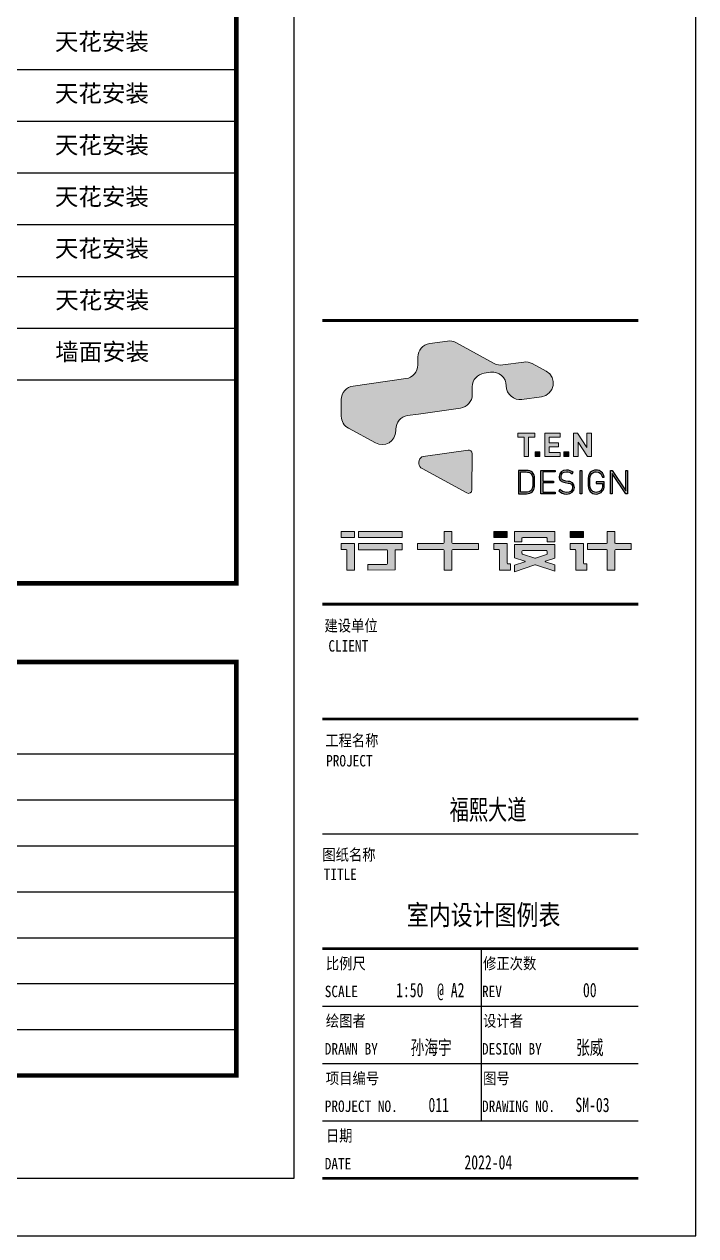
# Paper-space layout '布局' of a CAD drawing. Header units: millimetres. Extents: x -7887 to 894, y 542 to 1297.
# Drawn here: x -674.5 to -557.6, y 542.3 to 753.3 of the extents above; entities that cross this region are included whole.
import ezdxf
from ezdxf.enums import TextEntityAlignment as Align

# ---------------------------------------------------------------- set-up
doc = ezdxf.new("R2010")
doc.units = ezdxf.units.MM
doc.header["$LTSCALE"] = 10
for name, color, linetype in [('008-顶面文字标注', 3, 'Continuous'), ('_U+56FE_U+5C42 1', 7, 'Continuous'), ('AXIS_TEXT', 7, 'Continuous'), ('I-TBLK', 7, 'Continuous'), ('ID_Elev_Pen 8', 8, 'Continuous'), ('NW-01-尺寸标注', 252, 'Continuous'), ('T-TTLB-1', 1, 'Continuous')]:
    doc.layers.add(name, color=color, linetype=linetype)
doc.styles.add('宋体', font='', dxfattribs={"width": 0.8})
doc.styles.add('新宋体', font='', dxfattribs={"width": 0.7})
doc.styles.get('宋体').set_extended_font_data('SimSun')
doc.styles.get('新宋体').set_extended_font_data('NSimSun')

# ---------------------------------------------------------------- blocks, each defined once
blk = doc.blocks.new('11111')
at = {"layer": '_U+56FE_U+5C42 1'}
h = blk.add_hatch(color=8, dxfattribs=at)
h.dxf.hatch_style = 2
edge = h.paths.add_edge_path()
edge.add_spline(control_points=[(3733.06, 5873.06), (3733.06, 5873.06), (3733.06, 5873.06), (3733.06, 5873.06), (3733.06, 5873.06), (3740.35, 5874.08), (3740.35, 5874.08), (3741.53, 5874.25), (3742.41, 5875.26), (3742.41, 5876.46), (3742.41, 5876.46), (3742.41, 5877.41), (3742.41, 5877.41), (3742.41, 5877.41), (3742.42, 5877.82), (3742.42, 5877.82), (3742.42, 5879.02), (3743.3, 5880.03), (3744.48, 5880.19), (3744.48, 5880.19), (3745.61, 5880.35), (3745.61, 5880.35), (3747.05, 5880.56), (3748.34, 5879.43), (3748.34, 5877.97), (3748.34, 5877.97), (3748.34, 5877.97), (3748.34, 5877.97), (3748.34, 5876.51), (3749.63, 5875.39), (3751.07, 5875.59), (3751.07, 5875.59), (3754.45, 5876.07), (3754.45, 5876.07), (3756.74, 5876.39), (3757.29, 5879.44), (3755.26, 5880.55), (3755.26, 5880.55), (3752.86, 5881.86), (3752.86, 5881.86), (3752.41, 5882.1), (3751.89, 5882.2), (3751.38, 5882.12), (3751.38, 5882.12), (3747.72, 5881.61), (3747.72, 5881.61), (3747.21, 5881.54), (3746.7, 5881.63), (3746.24, 5881.88), (3746.24, 5881.88), (3739.56, 5885.52), (3739.56, 5885.52), (3739.11, 5885.76), (3738.59, 5885.86), (3738.08, 5885.78), (3738.08, 5885.78), (3735, 5885.35), (3735, 5885.35), (3733.82, 5885.19), (3732.94, 5884.18), (3732.93, 5882.98), (3732.93, 5882.98), (3732.93, 5881.61), (3732.93, 5881.61), (3732.93, 5880.42), (3732.05, 5879.41), (3730.86, 5879.24), (3730.86, 5879.24), (3721.68, 5877.95), (3721.68, 5877.95), (3720.5, 5877.78), (3719.62, 5876.77), (3719.61, 5875.58), (3719.61, 5875.58), (3719.61, 5872.7), (3719.61, 5872.7), (3719.61, 5871.81), (3720.09, 5871), (3720.86, 5870.58), (3720.86, 5870.58), (3725.55, 5868.03), (3725.55, 5868.03), (3727.15, 5867.16), (3729.09, 5868.32), (3729.1, 5870.14), (3729.1, 5870.14), (3729.1, 5870.42), (3729.1, 5870.42), (3729.1, 5871.62), (3729.98, 5872.63), (3731.16, 5872.79), (3731.16, 5872.79), (3733.06, 5873.06), (3733.06, 5873.06)], knot_values=[0, 0, 0, 0, 1, 1, 1, 2, 2, 2, 3, 3, 3, 4, 4, 4, 5, 5, 5, 6, 6, 6, 7, 7, 7, 8, 8, 8, 9, 9, 9, 10, 10, 10, 11, 11, 11, 12, 12, 12, 13, 13, 13, 14, 14, 14, 15, 15, 15, 16, 16, 16, 17, 17, 17, 18, 18, 18, 19, 19, 19, 20, 20, 20, 21, 21, 21, 22, 22, 22, 23, 23, 23, 24, 24, 24, 25, 25, 25, 26, 26, 26, 27, 27, 27, 28, 28, 28, 29, 29, 29, 30, 30, 30, 31, 31, 31, 31], degree=3, periodic=0)
h = blk.add_hatch(color=8, dxfattribs=at)
h.dxf.hatch_style = 2
h.paths.add_polyline_path([(3752.22, 5869.04), (3752.22, 5865.65), (3751.42, 5865.65), (3751.42, 5869.04), (3750.34, 5869.04), (3750.34, 5869.75), (3753.29, 5869.75), (3753.29, 5869.04)])
h = blk.add_hatch(color=8, dxfattribs=at)
h.dxf.hatch_style = 2
h.paths.add_polyline_path([(3755.02, 5865.65), (3755.02, 5869.75), (3757.72, 5869.75), (3757.72, 5869.04), (3755.82, 5869.04), (3755.82, 5868.07), (3757.43, 5868.07), (3757.43, 5867.36), (3755.82, 5867.36), (3755.82, 5866.36), (3757.72, 5866.36), (3757.72, 5865.65)])
h = blk.add_hatch(color=8, dxfattribs=at)
h.dxf.hatch_style = 2
h.paths.add_polyline_path([(3762.46, 5865.65), (3760.84, 5868.17), (3760.84, 5865.65), (3760.04, 5865.65), (3760.04, 5869.75), (3760.75, 5869.75), (3762.38, 5867.24), (3762.38, 5869.75), (3763.18, 5869.75), (3763.18, 5865.65)])
h = blk.add_hatch(color=251, dxfattribs=at)
h.dxf.hatch_style = 2
edge = h.paths.add_edge_path()
edge.add_spline(control_points=[(3741.69, 5866.79), (3741.69, 5866.79), (3733.86, 5865.69), (3733.86, 5865.69), (3733.72, 5865.67), (3733.59, 5865.6), (3733.49, 5865.5), (3732.82, 5864.83), (3733.04, 5863.91), (3733.68, 5863.56), (3733.68, 5863.56), (3741.47, 5859.32), (3741.47, 5859.32), (3741.87, 5859.11), (3742.36, 5859.39), (3742.36, 5859.85), (3742.36, 5859.85), (3742.37, 5866.19), (3742.37, 5866.19), (3742.37, 5866.56), (3742.05, 5866.84), (3741.69, 5866.79)], knot_values=[0, 0, 0, 0, 1, 1, 1, 2, 2, 2, 3, 3, 3, 4, 4, 4, 5, 5, 5, 6, 6, 6, 7, 7, 7, 7], degree=3, periodic=0)
h = blk.add_hatch(color=8, dxfattribs=at)
h.dxf.hatch_style = 2
h.paths.add_polyline_path([(3753.34, 5865.65), (3753.34, 5866.5), (3754.2, 5866.5), (3754.2, 5865.65)])
h = blk.add_hatch(color=8, dxfattribs=at)
h.dxf.hatch_style = 2
h.paths.add_polyline_path([(3758.36, 5865.65), (3758.36, 5866.5), (3759.22, 5866.5), (3759.22, 5865.65)])
h = blk.add_hatch(color=8, dxfattribs=at)
h.dxf.hatch_style = 2
h.paths.add_polyline_path([(3769.14, 5859.18), (3766.79, 5862.73), (3766.79, 5859.18), (3766.48, 5859.18), (3766.48, 5863.26), (3766.79, 5863.26), (3769.14, 5859.72), (3769.14, 5863.26), (3769.45, 5863.26), (3769.45, 5859.18)])
edge = h.paths.add_edge_path()
edge.add_spline(control_points=[(3765.05, 5859.61), (3764.78, 5859.32), (3764.39, 5859.14), (3763.98, 5859.14), (3763.6, 5859.14), (3763.23, 5859.29), (3762.96, 5859.56), (3762.59, 5859.94), (3762.58, 5860.3), (3762.58, 5861.22), (3762.58, 5862.15), (3762.59, 5862.51), (3762.96, 5862.88), (3763.23, 5863.15), (3763.6, 5863.3), (3763.98, 5863.3), (3764.7, 5863.3), (3765.25, 5862.83), (3765.38, 5862.1), (3765.38, 5862.1), (3765.07, 5862.1), (3765.07, 5862.1), (3764.95, 5862.67), (3764.53, 5863.02), (3763.98, 5863.02), (3763.69, 5863.02), (3763.41, 5862.91), (3763.21, 5862.71), (3762.91, 5862.41), (3762.89, 5862.1), (3762.89, 5861.22), (3762.89, 5860.34), (3762.91, 5860.03), (3763.21, 5859.74), (3763.41, 5859.53), (3763.69, 5859.42), (3763.98, 5859.42), (3764.3, 5859.42), (3764.62, 5859.56), (3764.83, 5859.82), (3765.01, 5860.03), (3765.08, 5860.27), (3765.08, 5860.62), (3765.08, 5860.62), (3765.08, 5860.99), (3765.08, 5860.99), (3765.08, 5860.99), (3763.98, 5860.99), (3763.98, 5860.99), (3763.98, 5860.99), (3763.98, 5861.27), (3763.98, 5861.27), (3763.98, 5861.27), (3765.39, 5861.27), (3765.39, 5861.27), (3765.39, 5861.27), (3765.39, 5860.6), (3765.39, 5860.6), (3765.39, 5860.18), (3765.3, 5859.87), (3765.05, 5859.61)], knot_values=[0, 0, 0, 0, 1, 1, 1, 2, 2, 2, 3, 3, 3, 4, 4, 4, 5, 5, 5, 6, 6, 6, 7, 7, 7, 8, 8, 8, 9, 9, 9, 10, 10, 10, 11, 11, 11, 12, 12, 12, 13, 13, 13, 14, 14, 14, 15, 15, 15, 16, 16, 16, 17, 17, 17, 18, 18, 18, 19, 19, 19, 20, 20, 20, 20], degree=3, periodic=0)
h.paths.add_polyline_path([(3761.17, 5859.18), (3761.17, 5863.26), (3761.48, 5863.26), (3761.48, 5859.18)])
edge = h.paths.add_edge_path()
edge.add_spline(control_points=[(3758.82, 5859.14), (3758.22, 5859.14), (3757.84, 5859.31), (3757.46, 5859.68), (3757.46, 5859.68), (3757.68, 5859.9), (3757.68, 5859.9), (3758.05, 5859.53), (3758.35, 5859.42), (3758.84, 5859.42), (3759.48, 5859.42), (3759.89, 5859.73), (3759.89, 5860.26), (3759.89, 5860.5), (3759.82, 5860.7), (3759.67, 5860.84), (3759.52, 5860.96), (3759.41, 5861), (3759.08, 5861.05), (3759.08, 5861.05), (3758.6, 5861.13), (3758.6, 5861.13), (3758.29, 5861.18), (3758.04, 5861.28), (3757.87, 5861.43), (3757.65, 5861.61), (3757.55, 5861.86), (3757.55, 5862.18), (3757.55, 5862.86), (3758.04, 5863.3), (3758.82, 5863.3), (3759.32, 5863.3), (3759.65, 5863.16), (3760, 5862.86), (3760, 5862.86), (3759.79, 5862.66), (3759.79, 5862.66), (3759.54, 5862.88), (3759.29, 5863.03), (3758.8, 5863.03), (3758.21, 5863.03), (3757.86, 5862.71), (3757.86, 5862.19), (3757.86, 5861.96), (3757.92, 5861.78), (3758.07, 5861.66), (3758.21, 5861.54), (3758.45, 5861.44), (3758.68, 5861.4), (3758.68, 5861.4), (3759.12, 5861.34), (3759.12, 5861.34), (3759.5, 5861.28), (3759.67, 5861.21), (3759.85, 5861.07), (3760.07, 5860.88), (3760.2, 5860.6), (3760.2, 5860.27), (3760.2, 5859.59), (3759.67, 5859.14), (3758.82, 5859.14)], knot_values=[0, 0, 0, 0, 1, 1, 1, 2, 2, 2, 3, 3, 3, 4, 4, 4, 5, 5, 5, 6, 6, 6, 7, 7, 7, 8, 8, 8, 9, 9, 9, 10, 10, 10, 11, 11, 11, 12, 12, 12, 13, 13, 13, 14, 14, 14, 15, 15, 15, 16, 16, 16, 17, 17, 17, 18, 18, 18, 19, 19, 19, 20, 20, 20, 20], degree=3, periodic=0)
h.paths.add_polyline_path([(3754.37, 5859.18), (3754.37, 5863.26), (3756.85, 5863.26), (3756.85, 5862.99), (3754.68, 5862.99), (3754.68, 5861.38), (3756.53, 5861.38), (3756.53, 5861.1), (3754.68, 5861.1), (3754.68, 5859.45), (3756.85, 5859.45), (3756.85, 5859.18)])
h = blk.add_hatch(color=8, dxfattribs=at)
h.paths.add_polyline_path([(3730.22, 5852.64), (3730.22, 5851.58), (3722.61, 5851.58), (3722.61, 5852.64)])
h.paths.add_polyline_path([(3721.92, 5852.64), (3721.92, 5851.58), (3719.61, 5851.58), (3719.61, 5852.64)])
edge = h.paths.add_edge_path()
edge.add_spline(control_points=[(3721.92, 5850.53), (3721.92, 5850.53), (3721.92, 5850.51), (3721.92, 5850.51), (3721.92, 5850.51), (3721.92, 5845.9), (3721.92, 5845.9), (3721.92, 5845.9), (3720.59, 5845.9), (3720.59, 5845.9), (3720.59, 5845.9), (3720.59, 5849.32), (3720.59, 5849.32), (3720.59, 5849.4), (3720.52, 5849.46), (3720.45, 5849.46), (3720.45, 5849.46), (3719.61, 5849.46), (3719.61, 5849.46), (3719.61, 5849.46), (3719.61, 5850.53), (3719.61, 5850.53), (3719.61, 5850.53), (3721.92, 5850.53), (3721.92, 5850.53)], knot_values=[0, 0, 0, 0, 1, 1, 1, 2, 2, 2, 3, 3, 3, 4, 4, 4, 5, 5, 5, 6, 6, 6, 7, 7, 7, 8, 8, 8, 8], degree=3, periodic=0)
edge = h.paths.add_edge_path()
edge.add_spline(control_points=[(3730.22, 5850.51), (3730.22, 5850.51), (3730.22, 5849.44), (3730.22, 5849.44), (3730.22, 5849.44), (3729.11, 5849.44), (3729.11, 5849.44), (3729.04, 5849.44), (3728.97, 5849.38), (3728.97, 5849.3), (3728.97, 5849.3), (3728.97, 5845.91), (3728.97, 5845.91), (3728.97, 5845.91), (3724.21, 5845.9), (3724.21, 5845.9), (3724.21, 5845.9), (3724.21, 5846.88), (3724.21, 5846.88), (3724.21, 5846.88), (3727.5, 5846.88), (3727.5, 5846.88), (3727.58, 5846.88), (3727.64, 5846.95), (3727.64, 5847.02), (3727.64, 5847.02), (3727.64, 5849.3), (3727.64, 5849.3), (3727.64, 5849.38), (3727.58, 5849.44), (3727.5, 5849.44), (3727.5, 5849.44), (3722.61, 5849.44), (3722.61, 5849.44), (3722.61, 5849.44), (3722.61, 5850.51), (3722.61, 5850.51), (3722.61, 5850.51), (3730.22, 5850.51), (3730.22, 5850.51)], knot_values=[0, 0, 0, 0, 1, 1, 1, 2, 2, 2, 3, 3, 3, 4, 4, 4, 5, 5, 5, 6, 6, 6, 7, 7, 7, 8, 8, 8, 9, 9, 9, 10, 10, 10, 11, 11, 11, 12, 12, 12, 13, 13, 13, 13], degree=3, periodic=0)
h = blk.add_hatch(color=8, dxfattribs=at)
edge = h.paths.add_edge_path()
edge.add_spline(control_points=[(3738.86, 5852.64), (3738.86, 5852.64), (3738.86, 5850.67), (3738.86, 5850.67), (3738.86, 5850.59), (3738.93, 5850.52), (3739.02, 5850.52), (3739.02, 5850.52), (3743.49, 5850.52), (3743.49, 5850.52), (3743.49, 5850.52), (3743.49, 5849.45), (3743.49, 5849.45), (3743.49, 5849.45), (3739.02, 5849.45), (3739.02, 5849.45), (3738.93, 5849.45), (3738.86, 5849.38), (3738.86, 5849.3), (3738.86, 5849.3), (3738.86, 5845.9), (3738.86, 5845.9), (3738.86, 5845.9), (3737.53, 5845.9), (3737.53, 5845.9), (3737.53, 5845.9), (3737.53, 5849.3), (3737.53, 5849.3), (3737.53, 5849.38), (3737.46, 5849.45), (3737.37, 5849.45), (3737.37, 5849.45), (3732.9, 5849.45), (3732.9, 5849.45), (3732.9, 5849.45), (3732.9, 5850.52), (3732.9, 5850.52), (3732.9, 5850.52), (3737.37, 5850.52), (3737.37, 5850.52), (3737.46, 5850.52), (3737.53, 5850.59), (3737.53, 5850.67), (3737.53, 5850.67), (3737.53, 5852.64), (3737.53, 5852.64), (3737.53, 5852.64), (3738.86, 5852.64), (3738.86, 5852.64)], knot_values=[0, 0, 0, 0, 1, 1, 1, 2, 2, 2, 3, 3, 3, 4, 4, 4, 5, 5, 5, 6, 6, 6, 7, 7, 7, 8, 8, 8, 9, 9, 9, 10, 10, 10, 11, 11, 11, 12, 12, 12, 13, 13, 13, 14, 14, 14, 15, 15, 15, 16, 16, 16, 16], degree=3, periodic=0)
for points in [[(3748.48, 5852.64), (3746.17, 5852.64), (3746.17, 5851.58), (3748.48, 5851.58)], [(3761.77, 5852.64), (3759.46, 5852.64), (3759.46, 5851.58), (3761.77, 5851.58)]]:
    blk.add_hatch(color=8, dxfattribs=at).paths.add_polyline_path(points)
h = blk.add_hatch(color=8, dxfattribs=at)
edge = h.paths.add_edge_path()
edge.add_spline(control_points=[(3749.75, 5852.64), (3749.75, 5852.64), (3749.75, 5852.64), (3749.75, 5852.64), (3749.75, 5852.64), (3749.75, 5852.64), (3749.75, 5852.64), (3749.75, 5852.64), (3749.75, 5852.64), (3749.75, 5852.64), (3749.75, 5852.64), (3749.75, 5850.8), (3749.75, 5850.8), (3749.75, 5850.8), (3749.75, 5850.79), (3749.75, 5850.79), (3749.75, 5850.79), (3751.07, 5850.79), (3751.07, 5850.79), (3751.07, 5850.79), (3751.07, 5851.44), (3751.07, 5851.44), (3751.07, 5851.51), (3751.14, 5851.58), (3751.22, 5851.58), (3751.22, 5851.58), (3755.32, 5851.58), (3755.32, 5851.58), (3755.4, 5851.58), (3755.46, 5851.51), (3755.46, 5851.44), (3755.46, 5851.44), (3755.46, 5850.79), (3755.46, 5850.79), (3755.46, 5850.79), (3756.78, 5850.79), (3756.78, 5850.79), (3756.78, 5850.79), (3756.78, 5850.8), (3756.78, 5850.8), (3756.78, 5850.8), (3756.78, 5851.58), (3756.78, 5851.58), (3756.78, 5851.58), (3756.78, 5852.64), (3756.78, 5852.64), (3756.78, 5852.64), (3756.78, 5852.64), (3756.78, 5852.64), (3756.78, 5852.64), (3756.78, 5852.64), (3756.78, 5852.64), (3756.78, 5852.64), (3749.75, 5852.64), (3749.75, 5852.64)], knot_values=[0, 0, 0, 0, 1, 1, 1, 2, 2, 2, 3, 3, 3, 4, 4, 4, 5, 5, 5, 6, 6, 6, 7, 7, 7, 8, 8, 8, 9, 9, 9, 10, 10, 10, 11, 11, 11, 12, 12, 12, 13, 13, 13, 14, 14, 14, 15, 15, 15, 16, 16, 16, 17, 17, 17, 18, 18, 18, 18], degree=3, periodic=0)
h = blk.add_hatch(color=8, dxfattribs=at)
edge = h.paths.add_edge_path()
edge.add_spline(control_points=[(3767.4, 5850.52), (3767.32, 5850.52), (3767.26, 5850.58), (3767.26, 5850.66), (3767.26, 5850.66), (3767.26, 5852.64), (3767.26, 5852.64), (3767.26, 5852.64), (3765.92, 5852.64), (3765.92, 5852.64), (3765.92, 5852.64), (3765.92, 5850.66), (3765.92, 5850.66), (3765.92, 5850.58), (3765.86, 5850.52), (3765.78, 5850.52), (3765.78, 5850.52), (3762.45, 5850.52), (3762.45, 5850.52), (3762.45, 5850.52), (3762.45, 5849.45), (3762.45, 5849.45), (3762.45, 5849.45), (3765.78, 5849.45), (3765.78, 5849.45), (3765.86, 5849.45), (3765.92, 5849.39), (3765.92, 5849.31), (3765.92, 5849.31), (3765.92, 5845.9), (3765.92, 5845.9), (3765.92, 5845.9), (3767.26, 5845.9), (3767.26, 5845.9), (3767.26, 5845.9), (3767.26, 5849.31), (3767.26, 5849.31), (3767.26, 5849.39), (3767.32, 5849.45), (3767.4, 5849.45), (3767.4, 5849.45), (3770.06, 5849.45), (3770.06, 5849.45), (3770.06, 5849.45), (3770.06, 5850.52), (3770.06, 5850.52), (3770.06, 5850.52), (3767.4, 5850.52), (3767.4, 5850.52)], knot_values=[0, 0, 0, 0, 1, 1, 1, 2, 2, 2, 3, 3, 3, 4, 4, 4, 5, 5, 5, 6, 6, 6, 7, 7, 7, 8, 8, 8, 9, 9, 9, 10, 10, 10, 11, 11, 11, 12, 12, 12, 13, 13, 13, 14, 14, 14, 15, 15, 15, 16, 16, 16, 16], degree=3, periodic=0)
h = blk.add_hatch(color=8, dxfattribs=at)
edge = h.paths.add_edge_path()
edge.add_spline(control_points=[(3748.48, 5847.11), (3748.48, 5847.11), (3748.48, 5850.51), (3748.48, 5850.51), (3748.48, 5850.51), (3748.48, 5850.53), (3748.48, 5850.53), (3748.48, 5850.53), (3746.17, 5850.53), (3746.17, 5850.53), (3746.17, 5850.53), (3746.17, 5849.46), (3746.17, 5849.46), (3746.17, 5849.46), (3747.01, 5849.46), (3747.01, 5849.46), (3747.09, 5849.46), (3747.15, 5849.4), (3747.15, 5849.32), (3747.15, 5849.32), (3747.15, 5845.9), (3747.15, 5845.9), (3747.15, 5845.9), (3747.16, 5845.9), (3747.16, 5845.9), (3747.16, 5845.9), (3748.48, 5845.9), (3748.48, 5845.9), (3748.48, 5845.9), (3749.05, 5845.9), (3749.05, 5845.9), (3749.05, 5845.9), (3749.05, 5846.97), (3749.05, 5846.97), (3749.05, 5846.97), (3748.62, 5846.97), (3748.62, 5846.97), (3748.54, 5846.97), (3748.48, 5847.03), (3748.48, 5847.11)], knot_values=[0, 0, 0, 0, 1, 1, 1, 2, 2, 2, 3, 3, 3, 4, 4, 4, 5, 5, 5, 6, 6, 6, 7, 7, 7, 8, 8, 8, 9, 9, 9, 10, 10, 10, 11, 11, 11, 12, 12, 12, 13, 13, 13, 13], degree=3, periodic=0)
h = blk.add_hatch(color=8, dxfattribs=at)
edge = h.paths.add_edge_path()
edge.add_spline(control_points=[(3749.75, 5850.35), (3749.75, 5850.35), (3749.75, 5850.35), (3749.75, 5850.35), (3749.75, 5850.35), (3749.75, 5848.23), (3749.75, 5848.23), (3749.75, 5848.23), (3749.75, 5848.23), (3749.75, 5848.23), (3749.75, 5848.23), (3749.75, 5848.04), (3749.75, 5848.04), (3749.75, 5848.04), (3751.59, 5847.43), (3751.59, 5847.43), (3751.63, 5847.41), (3751.63, 5847.36), (3751.59, 5847.35), (3751.59, 5847.35), (3749.75, 5846.73), (3749.75, 5846.73), (3749.75, 5846.73), (3749.75, 5845.61), (3749.75, 5845.61), (3749.75, 5845.61), (3753.32, 5846.81), (3753.32, 5846.81), (3753.35, 5846.82), (3753.38, 5846.82), (3753.41, 5846.81), (3753.41, 5846.81), (3756.78, 5845.68), (3756.78, 5845.68), (3756.78, 5845.68), (3756.78, 5846.8), (3756.78, 5846.8), (3756.78, 5846.8), (3755.15, 5847.35), (3755.15, 5847.35), (3755.11, 5847.36), (3755.11, 5847.41), (3755.15, 5847.43), (3755.15, 5847.43), (3756.78, 5847.98), (3756.78, 5847.98), (3756.78, 5847.98), (3756.78, 5848.23), (3756.78, 5848.23), (3756.78, 5848.23), (3756.78, 5850.35), (3756.78, 5850.35), (3756.78, 5850.35), (3756.78, 5850.35), (3756.78, 5850.35), (3756.78, 5850.35), (3749.75, 5850.35), (3749.75, 5850.35)], knot_values=[0, 0, 0, 0, 1, 1, 1, 2, 2, 2, 3, 3, 3, 4, 4, 4, 5, 5, 5, 6, 6, 6, 7, 7, 7, 8, 8, 8, 9, 9, 9, 10, 10, 10, 11, 11, 11, 12, 12, 12, 13, 13, 13, 14, 14, 14, 15, 15, 15, 16, 16, 16, 17, 17, 17, 18, 18, 18, 19, 19, 19, 19], degree=3, periodic=0)
edge = h.paths.add_edge_path()
edge.add_spline(control_points=[(3755.46, 5848.75), (3755.46, 5848.69), (3755.42, 5848.63), (3755.36, 5848.61), (3755.36, 5848.61), (3753.41, 5847.96), (3753.41, 5847.96), (3753.38, 5847.95), (3753.35, 5847.95), (3753.32, 5847.96), (3753.32, 5847.96), (3751.17, 5848.68), (3751.17, 5848.68), (3751.11, 5848.7), (3751.07, 5848.75), (3751.07, 5848.82), (3751.07, 5848.82), (3751.07, 5849.14), (3751.07, 5849.14), (3751.07, 5849.22), (3751.14, 5849.28), (3751.22, 5849.28), (3751.22, 5849.28), (3755.32, 5849.28), (3755.32, 5849.28), (3755.4, 5849.28), (3755.46, 5849.22), (3755.46, 5849.14), (3755.46, 5849.14), (3755.46, 5848.75), (3755.46, 5848.75)], knot_values=[0, 0, 0, 0, 1, 1, 1, 2, 2, 2, 3, 3, 3, 4, 4, 4, 5, 5, 5, 6, 6, 6, 7, 7, 7, 8, 8, 8, 9, 9, 9, 10, 10, 10, 10], degree=3, periodic=0)
h = blk.add_hatch(color=8, dxfattribs=at)
edge = h.paths.add_edge_path()
edge.add_spline(control_points=[(3761.77, 5847.11), (3761.77, 5847.11), (3761.77, 5850.51), (3761.77, 5850.51), (3761.77, 5850.51), (3761.77, 5850.53), (3761.77, 5850.53), (3761.77, 5850.53), (3759.46, 5850.53), (3759.46, 5850.53), (3759.46, 5850.53), (3759.46, 5849.46), (3759.46, 5849.46), (3759.46, 5849.46), (3760.3, 5849.46), (3760.3, 5849.46), (3760.38, 5849.46), (3760.44, 5849.4), (3760.44, 5849.32), (3760.44, 5849.32), (3760.44, 5845.9), (3760.44, 5845.9), (3760.44, 5845.9), (3760.45, 5845.9), (3760.45, 5845.9), (3760.45, 5845.9), (3761.77, 5845.9), (3761.77, 5845.9), (3761.77, 5845.9), (3762.34, 5845.9), (3762.34, 5845.9), (3762.34, 5845.9), (3762.34, 5846.97), (3762.34, 5846.97), (3762.34, 5846.97), (3761.91, 5846.97), (3761.91, 5846.97), (3761.84, 5846.97), (3761.77, 5847.03), (3761.77, 5847.11)], knot_values=[0, 0, 0, 0, 1, 1, 1, 2, 2, 2, 3, 3, 3, 4, 4, 4, 5, 5, 5, 6, 6, 6, 7, 7, 7, 8, 8, 8, 9, 9, 9, 10, 10, 10, 11, 11, 11, 12, 12, 12, 13, 13, 13, 13], degree=3, periodic=0)
at = {"layer": 'NW-01-尺寸标注'}
h = blk.add_hatch(color=8, dxfattribs=at)
h.dxf.hatch_style = 1
edge = h.paths.add_edge_path()
edge.add_spline(control_points=[(3752.88, 5859.55), (3753.29, 5859.96), (3753.27, 5860.73), (3753.27, 5861.28), (3753.27, 5861.83), (3753.29, 5862.48), (3752.88, 5862.89)], knot_values=[5, 5, 5, 5, 6, 6, 6, 7, 7, 7, 7], degree=3, periodic=0)
edge.add_spline(control_points=[(3752.88, 5862.89), (3752.64, 5863.13), (3752.28, 5863.26), (3751.86, 5863.26)], knot_values=[4, 4, 4, 4, 5, 5, 5, 5], degree=3, periodic=0)
edge.add_spline(control_points=[(3751.86, 5863.26), (3751.86, 5863.26), (3750.48, 5863.26), (3750.48, 5863.26), (3750.48, 5863.26), (3750.48, 5862.24), (3750.48, 5861.22)], knot_values=[2.5, 2.5, 2.5, 2.5, 3.5, 3.5, 3.5, 4, 4, 4, 4], degree=3, periodic=0)
edge.add_spline(control_points=[(3750.48, 5861.22), (3750.48, 5860.2), (3750.48, 5859.18), (3750.48, 5859.18), (3750.48, 5859.18), (3750.83, 5859.18), (3751.17, 5859.18)], knot_values=[1.5, 1.5, 1.5, 1.5, 2, 2, 2, 2.5, 2.5, 2.5, 2.5], degree=3, periodic=0)
edge.add_spline(control_points=[(3751.17, 5859.18), (3751.51, 5859.18), (3751.86, 5859.18), (3751.86, 5859.18), (3752.28, 5859.18), (3752.64, 5859.31), (3752.88, 5859.55)], knot_values=[0, 0, 0, 0, 0.5, 0.5, 0.5, 1.5, 1.5, 1.5, 1.5], degree=3, periodic=0)
edge = h.paths.add_edge_path(flags=16)
edge.add_spline(control_points=[(3752.66, 5862.67), (3752.99, 5862.34), (3752.96, 5861.73), (3752.96, 5861.28), (3752.96, 5860.83), (3752.99, 5860.1), (3752.66, 5859.77)], knot_values=[5, 5, 5, 5, 6, 6, 6, 7, 7, 7, 7], degree=3, periodic=0)
edge.add_spline(control_points=[(3752.66, 5859.77), (3752.42, 5859.53), (3752.11, 5859.45), (3751.78, 5859.45)], knot_values=[4, 4, 4, 4, 5, 5, 5, 5], degree=3, periodic=0)
edge.add_spline(control_points=[(3751.78, 5859.45), (3751.78, 5859.45), (3750.79, 5859.45), (3750.79, 5859.45), (3750.79, 5859.45), (3750.79, 5860.34), (3750.79, 5861.22)], knot_values=[2.5, 2.5, 2.5, 2.5, 3.5, 3.5, 3.5, 4, 4, 4, 4], degree=3, periodic=0)
edge.add_spline(control_points=[(3750.79, 5861.22), (3750.79, 5862.1), (3750.79, 5862.99), (3750.79, 5862.99), (3750.79, 5862.99), (3751.04, 5862.99), (3751.29, 5862.99)], knot_values=[1.5, 1.5, 1.5, 1.5, 2, 2, 2, 2.5, 2.5, 2.5, 2.5], degree=3, periodic=0)
edge.add_spline(control_points=[(3751.29, 5862.99), (3751.53, 5862.99), (3751.78, 5862.99), (3751.78, 5862.99), (3752.11, 5862.99), (3752.42, 5862.91), (3752.66, 5862.67)], knot_values=[0, 0, 0, 0, 0.5, 0.5, 0.5, 1.5, 1.5, 1.5, 1.5], degree=3, periodic=0)
at = {"color": 8, "const_width": 0.5}
for points in [[(3716.32, 5889.34), (3771.32, 5889.34)], [(3716.32, 5839.96), (3771.32, 5839.96)], [(3716.32, 5819.96), (3771.32, 5819.96)], [(3716.32, 5779.96), (3771.32, 5779.96)], [(3716.32, 5739.96), (3771.32, 5739.96)]]:
    blk.add_lwpolyline(points, dxfattribs=at)
at = {"layer": '_U+56FE_U+5C42 1', "color": 8, "lineweight": 0}
for points in [[(3752.22, 5869.04), (3752.22, 5865.65), (3751.42, 5865.65), (3751.42, 5869.04), (3750.34, 5869.04), (3750.34, 5869.75), (3753.29, 5869.75), (3753.29, 5869.04), (3752.22, 5869.04)], [(3755.02, 5865.65), (3755.02, 5869.75), (3757.72, 5869.75), (3757.72, 5869.04), (3755.82, 5869.04), (3755.82, 5868.07), (3757.43, 5868.07), (3757.43, 5867.36), (3755.82, 5867.36), (3755.82, 5866.36), (3757.72, 5866.36), (3757.72, 5865.65), (3755.02, 5865.65)], [(3762.46, 5865.65), (3760.84, 5868.17), (3760.84, 5865.65), (3760.04, 5865.65), (3760.04, 5869.75), (3760.75, 5869.75), (3762.38, 5867.24), (3762.38, 5869.75), (3763.18, 5869.75), (3763.18, 5865.65), (3762.46, 5865.65)], [(3753.34, 5865.65), (3753.34, 5866.5), (3754.2, 5866.5), (3754.2, 5865.65), (3753.34, 5865.65)], [(3758.36, 5865.65), (3758.36, 5866.5), (3759.22, 5866.5), (3759.22, 5865.65), (3758.36, 5865.65)], [(3721.92, 5852.64), (3721.92, 5851.58), (3719.61, 5851.58), (3719.61, 5852.64), (3721.92, 5852.64)], [(3730.22, 5852.64), (3730.22, 5851.58), (3722.61, 5851.58), (3722.61, 5852.64), (3730.22, 5852.64)], [(3748.48, 5852.64), (3746.17, 5852.64), (3746.17, 5851.58), (3748.48, 5851.58), (3748.48, 5852.64)], [(3761.77, 5852.64), (3759.46, 5852.64), (3759.46, 5851.58), (3761.77, 5851.58), (3761.77, 5852.64)]]:
    blk.add_lwpolyline(points, dxfattribs=at)
at = {"layer": '_U+56FE_U+5C42 1', "color": 8}
for points in [[(3754.37, 5859.18), (3754.37, 5863.26), (3756.85, 5863.26), (3756.85, 5862.99), (3754.68, 5862.99), (3754.68, 5861.38), (3756.53, 5861.38), (3756.53, 5861.1), (3754.68, 5861.1), (3754.68, 5859.45), (3756.85, 5859.45), (3756.85, 5859.18), (3754.37, 5859.18)], [(3761.17, 5859.18), (3761.17, 5863.26), (3761.48, 5863.26), (3761.48, 5859.18), (3761.17, 5859.18)], [(3769.14, 5859.18), (3766.79, 5862.73), (3766.79, 5859.18), (3766.48, 5859.18), (3766.48, 5863.26), (3766.79, 5863.26), (3769.14, 5859.72), (3769.14, 5863.26), (3769.45, 5863.26), (3769.45, 5859.18), (3769.14, 5859.18)]]:
    blk.add_lwpolyline(points, dxfattribs=at)
at = {"layer": '_U+56FE_U+5C42 1', "color": 8, "lineweight": 0}
for points, knots in [([(3733.06, 5873.06), (3733.06, 5873.06), (3733.06, 5873.06), (3733.06, 5873.06), (3733.06, 5873.06), (3740.35, 5874.08), (3740.35, 5874.08), (3741.53, 5874.25), (3742.41, 5875.26), (3742.41, 5876.46), (3742.41, 5876.46), (3742.41, 5877.41), (3742.41, 5877.41), (3742.41, 5877.41), (3742.42, 5877.82), (3742.42, 5877.82), (3742.42, 5879.02), (3743.3, 5880.03), (3744.48, 5880.19), (3744.48, 5880.19), (3745.61, 5880.35), (3745.61, 5880.35), (3747.05, 5880.56), (3748.34, 5879.43), (3748.34, 5877.97), (3748.34, 5877.97), (3748.34, 5877.97), (3748.34, 5877.97), (3748.34, 5876.51), (3749.63, 5875.39), (3751.07, 5875.59), (3751.07, 5875.59), (3754.45, 5876.07), (3754.45, 5876.07), (3756.74, 5876.39), (3757.29, 5879.44), (3755.26, 5880.55), (3755.26, 5880.55), (3752.86, 5881.86), (3752.86, 5881.86), (3752.41, 5882.1), (3751.89, 5882.2), (3751.38, 5882.12), (3751.38, 5882.12), (3747.72, 5881.61), (3747.72, 5881.61), (3747.21, 5881.54), (3746.7, 5881.63), (3746.24, 5881.88), (3746.24, 5881.88), (3739.56, 5885.52), (3739.56, 5885.52), (3739.11, 5885.76), (3738.59, 5885.86), (3738.08, 5885.78), (3738.08, 5885.78), (3735, 5885.35), (3735, 5885.35), (3733.82, 5885.19), (3732.94, 5884.18), (3732.93, 5882.98), (3732.93, 5882.98), (3732.93, 5881.61), (3732.93, 5881.61), (3732.93, 5880.42), (3732.05, 5879.41), (3730.86, 5879.24), (3730.86, 5879.24), (3721.68, 5877.95), (3721.68, 5877.95), (3720.5, 5877.78), (3719.62, 5876.77), (3719.61, 5875.58), (3719.61, 5875.58), (3719.61, 5872.7), (3719.61, 5872.7), (3719.61, 5871.81), (3720.09, 5871), (3720.86, 5870.58), (3720.86, 5870.58), (3725.55, 5868.03), (3725.55, 5868.03), (3727.15, 5867.16), (3729.09, 5868.32), (3729.1, 5870.14), (3729.1, 5870.14), (3729.1, 5870.42), (3729.1, 5870.42), (3729.1, 5871.62), (3729.98, 5872.63), (3731.16, 5872.79), (3731.16, 5872.79), (3733.06, 5873.06), (3733.06, 5873.06)], [0, 0, 0, 0, 1, 1, 1, 2, 2, 2, 3, 3, 3, 4, 4, 4, 5, 5, 5, 6, 6, 6, 7, 7, 7, 8, 8, 8, 9, 9, 9, 10, 10, 10, 11, 11, 11, 12, 12, 12, 13, 13, 13, 14, 14, 14, 15, 15, 15, 16, 16, 16, 17, 17, 17, 18, 18, 18, 19, 19, 19, 20, 20, 20, 21, 21, 21, 22, 22, 22, 23, 23, 23, 24, 24, 24, 25, 25, 25, 26, 26, 26, 27, 27, 27, 28, 28, 28, 29, 29, 29, 30, 30, 30, 31, 31, 31, 31]), ([(3738.86, 5852.64), (3738.86, 5852.64), (3738.86, 5850.67), (3738.86, 5850.67), (3738.86, 5850.59), (3738.93, 5850.52), (3739.02, 5850.52), (3739.02, 5850.52), (3743.49, 5850.52), (3743.49, 5850.52), (3743.49, 5850.52), (3743.49, 5849.45), (3743.49, 5849.45), (3743.49, 5849.45), (3739.02, 5849.45), (3739.02, 5849.45), (3738.93, 5849.45), (3738.86, 5849.38), (3738.86, 5849.3), (3738.86, 5849.3), (3738.86, 5845.9), (3738.86, 5845.9), (3738.86, 5845.9), (3737.53, 5845.9), (3737.53, 5845.9), (3737.53, 5845.9), (3737.53, 5849.3), (3737.53, 5849.3), (3737.53, 5849.38), (3737.46, 5849.45), (3737.37, 5849.45), (3737.37, 5849.45), (3732.9, 5849.45), (3732.9, 5849.45), (3732.9, 5849.45), (3732.9, 5850.52), (3732.9, 5850.52), (3732.9, 5850.52), (3737.37, 5850.52), (3737.37, 5850.52), (3737.46, 5850.52), (3737.53, 5850.59), (3737.53, 5850.67), (3737.53, 5850.67), (3737.53, 5852.64), (3737.53, 5852.64), (3737.53, 5852.64), (3738.86, 5852.64), (3738.86, 5852.64)], [0, 0, 0, 0, 1, 1, 1, 2, 2, 2, 3, 3, 3, 4, 4, 4, 5, 5, 5, 6, 6, 6, 7, 7, 7, 8, 8, 8, 9, 9, 9, 10, 10, 10, 11, 11, 11, 12, 12, 12, 13, 13, 13, 14, 14, 14, 15, 15, 15, 16, 16, 16, 16]), ([(3749.75, 5852.64), (3749.75, 5852.64), (3749.75, 5852.64), (3749.75, 5852.64), (3749.75, 5852.64), (3749.75, 5852.64), (3749.75, 5852.64), (3749.75, 5852.64), (3749.75, 5852.64), (3749.75, 5852.64), (3749.75, 5852.64), (3749.75, 5850.8), (3749.75, 5850.8), (3749.75, 5850.8), (3749.75, 5850.79), (3749.75, 5850.79), (3749.75, 5850.79), (3751.07, 5850.79), (3751.07, 5850.79), (3751.07, 5850.79), (3751.07, 5851.44), (3751.07, 5851.44), (3751.07, 5851.51), (3751.14, 5851.58), (3751.22, 5851.58), (3751.22, 5851.58), (3755.32, 5851.58), (3755.32, 5851.58), (3755.4, 5851.58), (3755.46, 5851.51), (3755.46, 5851.44), (3755.46, 5851.44), (3755.46, 5850.79), (3755.46, 5850.79), (3755.46, 5850.79), (3756.78, 5850.79), (3756.78, 5850.79), (3756.78, 5850.79), (3756.78, 5850.8), (3756.78, 5850.8), (3756.78, 5850.8), (3756.78, 5851.58), (3756.78, 5851.58), (3756.78, 5851.58), (3756.78, 5852.64), (3756.78, 5852.64), (3756.78, 5852.64), (3756.78, 5852.64), (3756.78, 5852.64), (3756.78, 5852.64), (3756.78, 5852.64), (3756.78, 5852.64), (3756.78, 5852.64), (3749.75, 5852.64), (3749.75, 5852.64)], [0, 0, 0, 0, 1, 1, 1, 2, 2, 2, 3, 3, 3, 4, 4, 4, 5, 5, 5, 6, 6, 6, 7, 7, 7, 8, 8, 8, 9, 9, 9, 10, 10, 10, 11, 11, 11, 12, 12, 12, 13, 13, 13, 14, 14, 14, 15, 15, 15, 16, 16, 16, 17, 17, 17, 18, 18, 18, 18]), ([(3767.4, 5850.52), (3767.32, 5850.52), (3767.26, 5850.58), (3767.26, 5850.66), (3767.26, 5850.66), (3767.26, 5852.64), (3767.26, 5852.64), (3767.26, 5852.64), (3765.92, 5852.64), (3765.92, 5852.64), (3765.92, 5852.64), (3765.92, 5850.66), (3765.92, 5850.66), (3765.92, 5850.58), (3765.86, 5850.52), (3765.78, 5850.52), (3765.78, 5850.52), (3762.45, 5850.52), (3762.45, 5850.52), (3762.45, 5850.52), (3762.45, 5849.45), (3762.45, 5849.45), (3762.45, 5849.45), (3765.78, 5849.45), (3765.78, 5849.45), (3765.86, 5849.45), (3765.92, 5849.39), (3765.92, 5849.31), (3765.92, 5849.31), (3765.92, 5845.9), (3765.92, 5845.9), (3765.92, 5845.9), (3767.26, 5845.9), (3767.26, 5845.9), (3767.26, 5845.9), (3767.26, 5849.31), (3767.26, 5849.31), (3767.26, 5849.39), (3767.32, 5849.45), (3767.4, 5849.45), (3767.4, 5849.45), (3770.06, 5849.45), (3770.06, 5849.45), (3770.06, 5849.45), (3770.06, 5850.52), (3770.06, 5850.52), (3770.06, 5850.52), (3767.4, 5850.52), (3767.4, 5850.52)], [0, 0, 0, 0, 1, 1, 1, 2, 2, 2, 3, 3, 3, 4, 4, 4, 5, 5, 5, 6, 6, 6, 7, 7, 7, 8, 8, 8, 9, 9, 9, 10, 10, 10, 11, 11, 11, 12, 12, 12, 13, 13, 13, 14, 14, 14, 15, 15, 15, 16, 16, 16, 16]), ([(3721.92, 5850.53), (3721.92, 5850.53), (3721.92, 5850.51), (3721.92, 5850.51), (3721.92, 5850.51), (3721.92, 5845.9), (3721.92, 5845.9), (3721.92, 5845.9), (3720.59, 5845.9), (3720.59, 5845.9), (3720.59, 5845.9), (3720.59, 5849.32), (3720.59, 5849.32), (3720.59, 5849.4), (3720.52, 5849.46), (3720.45, 5849.46), (3720.45, 5849.46), (3719.61, 5849.46), (3719.61, 5849.46), (3719.61, 5849.46), (3719.61, 5850.53), (3719.61, 5850.53), (3719.61, 5850.53), (3721.92, 5850.53), (3721.92, 5850.53)], [0, 0, 0, 0, 1, 1, 1, 2, 2, 2, 3, 3, 3, 4, 4, 4, 5, 5, 5, 6, 6, 6, 7, 7, 7, 8, 8, 8, 8]), ([(3730.22, 5850.51), (3730.22, 5850.51), (3730.22, 5849.44), (3730.22, 5849.44), (3730.22, 5849.44), (3729.11, 5849.44), (3729.11, 5849.44), (3729.04, 5849.44), (3728.97, 5849.38), (3728.97, 5849.3), (3728.97, 5849.3), (3728.97, 5845.91), (3728.97, 5845.91), (3728.97, 5845.91), (3724.21, 5845.9), (3724.21, 5845.9), (3724.21, 5845.9), (3724.21, 5846.88), (3724.21, 5846.88), (3724.21, 5846.88), (3727.5, 5846.88), (3727.5, 5846.88), (3727.58, 5846.88), (3727.64, 5846.95), (3727.64, 5847.02), (3727.64, 5847.02), (3727.64, 5849.3), (3727.64, 5849.3), (3727.64, 5849.38), (3727.58, 5849.44), (3727.5, 5849.44), (3727.5, 5849.44), (3722.61, 5849.44), (3722.61, 5849.44), (3722.61, 5849.44), (3722.61, 5850.51), (3722.61, 5850.51), (3722.61, 5850.51), (3730.22, 5850.51), (3730.22, 5850.51)], [0, 0, 0, 0, 1, 1, 1, 2, 2, 2, 3, 3, 3, 4, 4, 4, 5, 5, 5, 6, 6, 6, 7, 7, 7, 8, 8, 8, 9, 9, 9, 10, 10, 10, 11, 11, 11, 12, 12, 12, 13, 13, 13, 13]), ([(3748.48, 5847.11), (3748.48, 5847.11), (3748.48, 5850.51), (3748.48, 5850.51), (3748.48, 5850.51), (3748.48, 5850.53), (3748.48, 5850.53), (3748.48, 5850.53), (3746.17, 5850.53), (3746.17, 5850.53), (3746.17, 5850.53), (3746.17, 5849.46), (3746.17, 5849.46), (3746.17, 5849.46), (3747.01, 5849.46), (3747.01, 5849.46), (3747.09, 5849.46), (3747.15, 5849.4), (3747.15, 5849.32), (3747.15, 5849.32), (3747.15, 5845.9), (3747.15, 5845.9), (3747.15, 5845.9), (3747.16, 5845.9), (3747.16, 5845.9), (3747.16, 5845.9), (3748.48, 5845.9), (3748.48, 5845.9), (3748.48, 5845.9), (3749.05, 5845.9), (3749.05, 5845.9), (3749.05, 5845.9), (3749.05, 5846.97), (3749.05, 5846.97), (3749.05, 5846.97), (3748.62, 5846.97), (3748.62, 5846.97), (3748.54, 5846.97), (3748.48, 5847.03), (3748.48, 5847.11)], [0, 0, 0, 0, 1, 1, 1, 2, 2, 2, 3, 3, 3, 4, 4, 4, 5, 5, 5, 6, 6, 6, 7, 7, 7, 8, 8, 8, 9, 9, 9, 10, 10, 10, 11, 11, 11, 12, 12, 12, 13, 13, 13, 13]), ([(3749.75, 5850.35), (3749.75, 5850.35), (3749.75, 5850.35), (3749.75, 5850.35), (3749.75, 5850.35), (3749.75, 5848.23), (3749.75, 5848.23), (3749.75, 5848.23), (3749.75, 5848.23), (3749.75, 5848.23), (3749.75, 5848.23), (3749.75, 5848.04), (3749.75, 5848.04), (3749.75, 5848.04), (3751.59, 5847.43), (3751.59, 5847.43), (3751.63, 5847.41), (3751.63, 5847.36), (3751.59, 5847.35), (3751.59, 5847.35), (3749.75, 5846.73), (3749.75, 5846.73), (3749.75, 5846.73), (3749.75, 5845.61), (3749.75, 5845.61), (3749.75, 5845.61), (3753.32, 5846.81), (3753.32, 5846.81), (3753.35, 5846.82), (3753.38, 5846.82), (3753.41, 5846.81), (3753.41, 5846.81), (3756.78, 5845.68), (3756.78, 5845.68), (3756.78, 5845.68), (3756.78, 5846.8), (3756.78, 5846.8), (3756.78, 5846.8), (3755.15, 5847.35), (3755.15, 5847.35), (3755.11, 5847.36), (3755.11, 5847.41), (3755.15, 5847.43), (3755.15, 5847.43), (3756.78, 5847.98), (3756.78, 5847.98), (3756.78, 5847.98), (3756.78, 5848.23), (3756.78, 5848.23), (3756.78, 5848.23), (3756.78, 5850.35), (3756.78, 5850.35), (3756.78, 5850.35), (3756.78, 5850.35), (3756.78, 5850.35), (3756.78, 5850.35), (3749.75, 5850.35), (3749.75, 5850.35)], [0, 0, 0, 0, 1, 1, 1, 2, 2, 2, 3, 3, 3, 4, 4, 4, 5, 5, 5, 6, 6, 6, 7, 7, 7, 8, 8, 8, 9, 9, 9, 10, 10, 10, 11, 11, 11, 12, 12, 12, 13, 13, 13, 14, 14, 14, 15, 15, 15, 16, 16, 16, 17, 17, 17, 18, 18, 18, 19, 19, 19, 19]), ([(3755.46, 5848.75), (3755.46, 5848.69), (3755.42, 5848.63), (3755.36, 5848.61), (3755.36, 5848.61), (3753.41, 5847.96), (3753.41, 5847.96), (3753.38, 5847.95), (3753.35, 5847.95), (3753.32, 5847.96), (3753.32, 5847.96), (3751.17, 5848.68), (3751.17, 5848.68), (3751.11, 5848.7), (3751.07, 5848.75), (3751.07, 5848.82), (3751.07, 5848.82), (3751.07, 5849.14), (3751.07, 5849.14), (3751.07, 5849.22), (3751.14, 5849.28), (3751.22, 5849.28), (3751.22, 5849.28), (3755.32, 5849.28), (3755.32, 5849.28), (3755.4, 5849.28), (3755.46, 5849.22), (3755.46, 5849.14), (3755.46, 5849.14), (3755.46, 5848.75), (3755.46, 5848.75)], [0, 0, 0, 0, 1, 1, 1, 2, 2, 2, 3, 3, 3, 4, 4, 4, 5, 5, 5, 6, 6, 6, 7, 7, 7, 8, 8, 8, 9, 9, 9, 10, 10, 10, 10]), ([(3761.77, 5847.11), (3761.77, 5847.11), (3761.77, 5850.51), (3761.77, 5850.51), (3761.77, 5850.51), (3761.77, 5850.53), (3761.77, 5850.53), (3761.77, 5850.53), (3759.46, 5850.53), (3759.46, 5850.53), (3759.46, 5850.53), (3759.46, 5849.46), (3759.46, 5849.46), (3759.46, 5849.46), (3760.3, 5849.46), (3760.3, 5849.46), (3760.38, 5849.46), (3760.44, 5849.4), (3760.44, 5849.32), (3760.44, 5849.32), (3760.44, 5845.9), (3760.44, 5845.9), (3760.44, 5845.9), (3760.45, 5845.9), (3760.45, 5845.9), (3760.45, 5845.9), (3761.77, 5845.9), (3761.77, 5845.9), (3761.77, 5845.9), (3762.34, 5845.9), (3762.34, 5845.9), (3762.34, 5845.9), (3762.34, 5846.97), (3762.34, 5846.97), (3762.34, 5846.97), (3761.91, 5846.97), (3761.91, 5846.97), (3761.84, 5846.97), (3761.77, 5847.03), (3761.77, 5847.11)], [0, 0, 0, 0, 1, 1, 1, 2, 2, 2, 3, 3, 3, 4, 4, 4, 5, 5, 5, 6, 6, 6, 7, 7, 7, 8, 8, 8, 9, 9, 9, 10, 10, 10, 11, 11, 11, 12, 12, 12, 13, 13, 13, 13])]:
    blk.add_open_spline(points, degree=3, knots=knots, dxfattribs=at)
at = {"layer": '_U+56FE_U+5C42 1', "color": 251, "lineweight": 0}
blk.add_open_spline([(3741.69, 5866.79), (3741.69, 5866.79), (3733.86, 5865.69), (3733.86, 5865.69), (3733.72, 5865.67), (3733.59, 5865.6), (3733.49, 5865.5), (3732.82, 5864.83), (3733.04, 5863.91), (3733.68, 5863.56), (3733.68, 5863.56), (3741.47, 5859.32), (3741.47, 5859.32), (3741.87, 5859.11), (3742.36, 5859.39), (3742.36, 5859.85), (3742.36, 5859.85), (3742.37, 5866.19), (3742.37, 5866.19), (3742.37, 5866.56), (3742.05, 5866.84), (3741.69, 5866.79)], degree=3, knots=[0, 0, 0, 0, 1, 1, 1, 2, 2, 2, 3, 3, 3, 4, 4, 4, 5, 5, 5, 6, 6, 6, 7, 7, 7, 7], dxfattribs=at)
at = {"layer": '_U+56FE_U+5C42 1', "color": 8}
for points, knots in [([(3752.88, 5859.55), (3752.64, 5859.31), (3752.28, 5859.18), (3751.86, 5859.18), (3751.86, 5859.18), (3750.48, 5859.18), (3750.48, 5859.18), (3750.48, 5859.18), (3750.48, 5863.26), (3750.48, 5863.26), (3750.48, 5863.26), (3751.86, 5863.26), (3751.86, 5863.26), (3752.28, 5863.26), (3752.64, 5863.13), (3752.88, 5862.89), (3753.29, 5862.48), (3753.27, 5861.83), (3753.27, 5861.28), (3753.27, 5860.73), (3753.29, 5859.96), (3752.88, 5859.55)], [0, 0, 0, 0, 1, 1, 1, 2, 2, 2, 3, 3, 3, 4, 4, 4, 5, 5, 5, 6, 6, 6, 7, 7, 7, 7]), ([(3752.66, 5862.67), (3752.42, 5862.91), (3752.11, 5862.99), (3751.78, 5862.99), (3751.78, 5862.99), (3750.79, 5862.99), (3750.79, 5862.99), (3750.79, 5862.99), (3750.79, 5859.45), (3750.79, 5859.45), (3750.79, 5859.45), (3751.78, 5859.45), (3751.78, 5859.45), (3752.11, 5859.45), (3752.42, 5859.53), (3752.66, 5859.77), (3752.99, 5860.1), (3752.96, 5860.83), (3752.96, 5861.28), (3752.96, 5861.73), (3752.99, 5862.34), (3752.66, 5862.67)], [0, 0, 0, 0, 1, 1, 1, 2, 2, 2, 3, 3, 3, 4, 4, 4, 5, 5, 5, 6, 6, 6, 7, 7, 7, 7]), ([(3758.82, 5859.14), (3758.22, 5859.14), (3757.84, 5859.31), (3757.46, 5859.68), (3757.46, 5859.68), (3757.68, 5859.9), (3757.68, 5859.9), (3758.05, 5859.53), (3758.35, 5859.42), (3758.84, 5859.42), (3759.48, 5859.42), (3759.89, 5859.73), (3759.89, 5860.26), (3759.89, 5860.5), (3759.82, 5860.7), (3759.67, 5860.84), (3759.52, 5860.96), (3759.41, 5861), (3759.08, 5861.05), (3759.08, 5861.05), (3758.6, 5861.13), (3758.6, 5861.13), (3758.29, 5861.18), (3758.04, 5861.28), (3757.87, 5861.43), (3757.65, 5861.61), (3757.55, 5861.86), (3757.55, 5862.18), (3757.55, 5862.86), (3758.04, 5863.3), (3758.82, 5863.3), (3759.32, 5863.3), (3759.65, 5863.16), (3760, 5862.86), (3760, 5862.86), (3759.79, 5862.66), (3759.79, 5862.66), (3759.54, 5862.88), (3759.29, 5863.03), (3758.8, 5863.03), (3758.21, 5863.03), (3757.86, 5862.71), (3757.86, 5862.19), (3757.86, 5861.96), (3757.92, 5861.78), (3758.07, 5861.66), (3758.21, 5861.54), (3758.45, 5861.44), (3758.68, 5861.4), (3758.68, 5861.4), (3759.12, 5861.34), (3759.12, 5861.34), (3759.5, 5861.28), (3759.67, 5861.21), (3759.85, 5861.07), (3760.07, 5860.88), (3760.2, 5860.6), (3760.2, 5860.27), (3760.2, 5859.59), (3759.67, 5859.14), (3758.82, 5859.14)], [0, 0, 0, 0, 1, 1, 1, 2, 2, 2, 3, 3, 3, 4, 4, 4, 5, 5, 5, 6, 6, 6, 7, 7, 7, 8, 8, 8, 9, 9, 9, 10, 10, 10, 11, 11, 11, 12, 12, 12, 13, 13, 13, 14, 14, 14, 15, 15, 15, 16, 16, 16, 17, 17, 17, 18, 18, 18, 19, 19, 19, 20, 20, 20, 20]), ([(3765.05, 5859.61), (3764.78, 5859.32), (3764.39, 5859.14), (3763.98, 5859.14), (3763.6, 5859.14), (3763.23, 5859.29), (3762.96, 5859.56), (3762.59, 5859.94), (3762.58, 5860.3), (3762.58, 5861.22), (3762.58, 5862.15), (3762.59, 5862.51), (3762.96, 5862.88), (3763.23, 5863.15), (3763.6, 5863.3), (3763.98, 5863.3), (3764.7, 5863.3), (3765.25, 5862.83), (3765.38, 5862.1), (3765.38, 5862.1), (3765.07, 5862.1), (3765.07, 5862.1), (3764.95, 5862.67), (3764.53, 5863.02), (3763.98, 5863.02), (3763.69, 5863.02), (3763.41, 5862.91), (3763.21, 5862.71), (3762.91, 5862.41), (3762.89, 5862.1), (3762.89, 5861.22), (3762.89, 5860.34), (3762.91, 5860.03), (3763.21, 5859.74), (3763.41, 5859.53), (3763.69, 5859.42), (3763.98, 5859.42), (3764.3, 5859.42), (3764.62, 5859.56), (3764.83, 5859.82), (3765.01, 5860.03), (3765.08, 5860.27), (3765.08, 5860.62), (3765.08, 5860.62), (3765.08, 5860.99), (3765.08, 5860.99), (3765.08, 5860.99), (3763.98, 5860.99), (3763.98, 5860.99), (3763.98, 5860.99), (3763.98, 5861.27), (3763.98, 5861.27), (3763.98, 5861.27), (3765.39, 5861.27), (3765.39, 5861.27), (3765.39, 5861.27), (3765.39, 5860.6), (3765.39, 5860.6), (3765.39, 5860.18), (3765.3, 5859.87), (3765.05, 5859.61)], [0, 0, 0, 0, 1, 1, 1, 2, 2, 2, 3, 3, 3, 4, 4, 4, 5, 5, 5, 6, 6, 6, 7, 7, 7, 8, 8, 8, 9, 9, 9, 10, 10, 10, 11, 11, 11, 12, 12, 12, 13, 13, 13, 14, 14, 14, 15, 15, 15, 16, 16, 16, 17, 17, 17, 18, 18, 18, 19, 19, 19, 20, 20, 20, 20])]:
    blk.add_open_spline(points, degree=3, knots=knots, dxfattribs=at)
at = {"layer": 'AXIS_TEXT', "color": 8}
for p, q in [((3716.32, 5799.96), (3771.32, 5799.96)), ((3743.95, 5779.96), (3743.95, 5749.96)), ((3716.32, 5769.96), (3771.32, 5769.96)), ((3716.32, 5759.96), (3771.32, 5759.96)), ((3716.32, 5749.96), (3771.32, 5749.96))]:
    blk.add_line(p, q, dxfattribs=at)
at = {"layer": 'T-TTLB-1'}
blk.add_lwpolyline([(3212.32, 6139.96), (3711.32, 6139.96), (3711.32, 5739.96), (3212.32, 5739.96)], close=True, dxfattribs=at)
at = {"layer": '008-顶面文字标注', "color": 2, "style": '新宋体', "width": 0.7}
blk.add_text('福熙大道', height=3.5, dxfattribs=at).set_placement((3738.47, 5802.42))
at = {"layer": 'AXIS_TEXT', "color": 4, "style": '宋体', "width": 0.849286}
for s, p in [('建设单位', (3716.68, 5835.22)), ('工程名称', (3716.81, 5815.22)), ('图纸名称', (3716.31, 5795.32)), ('比例尺', (3716.92, 5776.39)), ('修正次数', (3744.29, 5776.39)), ('绘图者', (3716.92, 5766.39)), ('设计者', (3744.29, 5766.39)), ('项目编号', (3716.92, 5756.39)), ('图号', (3744.29, 5756.39)), ('日期', (3716.92, 5746.39))]:
    blk.add_text(s, height=2, dxfattribs=at).set_placement(p)
at = {"layer": 'AXIS_TEXT', "color": 8, "style": '宋体', "width": 0.849286}
for s, p in [('CLIENT', (3717.37, 5831.69)), ('PROJECT', (3716.97, 5811.69)), ('TITLE', (3716.54, 5791.91)), ('SCALE', (3716.73, 5771.52)), ('REV', (3744.11, 5771.52)), ('DRAWN BY', (3716.73, 5761.52)), ('DESIGN BY', (3744.11, 5761.52)), ('PROJECT NO.', (3716.73, 5751.52)), ('DRAWING NO.', (3744.11, 5751.52)), ('DATE', (3716.73, 5741.52))]:
    blk.add_text(s, height=2, dxfattribs=at).set_placement(p)
at = {"layer": 'I-TBLK', "style": '新宋体', "width": 0.7}
for s, p in [('1:50  @ A2', (3735.1, 5771.51)), ('00', (3762.87, 5771.51)), ('孙海宇', (3735.26, 5761.51)), ('张威', (3762.87, 5761.51)), ('011', (3736.57, 5751.51)), ('2022-04', (3745.21, 5741.51))]:
    blk.add_text(s, height=2.5, dxfattribs=at).set_placement(p, align=Align.CENTER)

psp = doc.layouts.new('布局')

# ---------------------------------------------------------------- linework, layer by layer
at = {"color": 147}
for p, q in [((-803.312, 745.361), (-637.605, 745.361)), ((-803.312, 736.361), (-637.605, 736.361)), ((-803.312, 727.361), (-637.605, 727.361)), ((-803.312, 718.361), (-637.605, 718.361)), ((-803.312, 709.361), (-637.605, 709.361)), ((-803.312, 700.361), (-637.605, 700.361)), ((-803.312, 691.361), (-637.605, 691.361))]:
    psp.add_line(p, q, dxfattribs=at)
at = {"color": 147, "const_width": 0.8}
for points in [[(-637.605, 655.917), (-803.312, 655.917), (-803.312, 916.361), (-637.605, 916.361)], [(-803.312, 570.183), (-637.605, 570.183), (-637.605, 642.183), (-803.312, 642.183)]]:
    psp.add_lwpolyline(points, close=True, dxfattribs=at)
at = {"color": 147}
for points in [[(-803.312, 626.183), (-637.605, 626.183)], [(-803.312, 618.183), (-637.605, 618.183)], [(-803.312, 610.183), (-637.605, 610.183)], [(-803.312, 602.183), (-637.605, 602.183)], [(-803.312, 594.183), (-637.605, 594.183)], [(-803.312, 586.183), (-637.605, 586.183)], [(-803.312, 578.183), (-637.605, 578.183)], [(-803.312, 570.183), (-637.605, 570.183)], [(-803.312, 570.183), (-637.605, 570.183)]]:
    psp.add_lwpolyline(points, dxfattribs=at)
at = {"layer": '008-顶面文字标注', "color": 8}
psp.add_lwpolyline([(-1151.605, 542.276), (-557.605, 542.276), (-557.605, 962.276), (-1151.605, 962.276)], close=True, dxfattribs=at)
at = {"layer": 'ID_Elev_Pen 8'}
psp.add_lwpolyline([(-803.312, 642.183), (-637.605, 642.183)], dxfattribs=at)

# ---------------------------------------------------------------- block references
at = {"layer": 'NW-01-尺寸标注', "linetype": 'ByBlock'}
psp.add_blockref('11111', (-4338.926, -5187.687), dxfattribs=at)

# ---------------------------------------------------------------- texts
at = {"color": 77, "style": '宋体'}
for s, p in [('天花安装', (-669.18, 748.726)), ('天花安装', (-669.18, 739.726)), ('天花安装', (-669.18, 730.726)), ('天花安装', (-669.18, 721.726)), ('天花安装', (-669.18, 712.726)), ('天花安装', (-669.18, 712.726)), ('天花安装', (-669.116, 703.726)), ('墙面安装', (-669.116, 694.726))]:
    psp.add_text(s, height=3, dxfattribs=at).set_placement(p)
at = {"layer": '008-顶面文字标注', "color": 2, "style": '宋体', "width": 0.8}
psp.add_text('室内设计图例表 ', height=3.5, dxfattribs=at).set_placement((-607.902, 596.395))
at = {"layer": 'I-TBLK', "style": '新宋体', "width": 0.7}
psp.add_text('SM-03', height=2.5, dxfattribs=at).set_placement((-575.586, 563.823), align=Align.CENTER)

doc.saveas('drawing.dxf')
